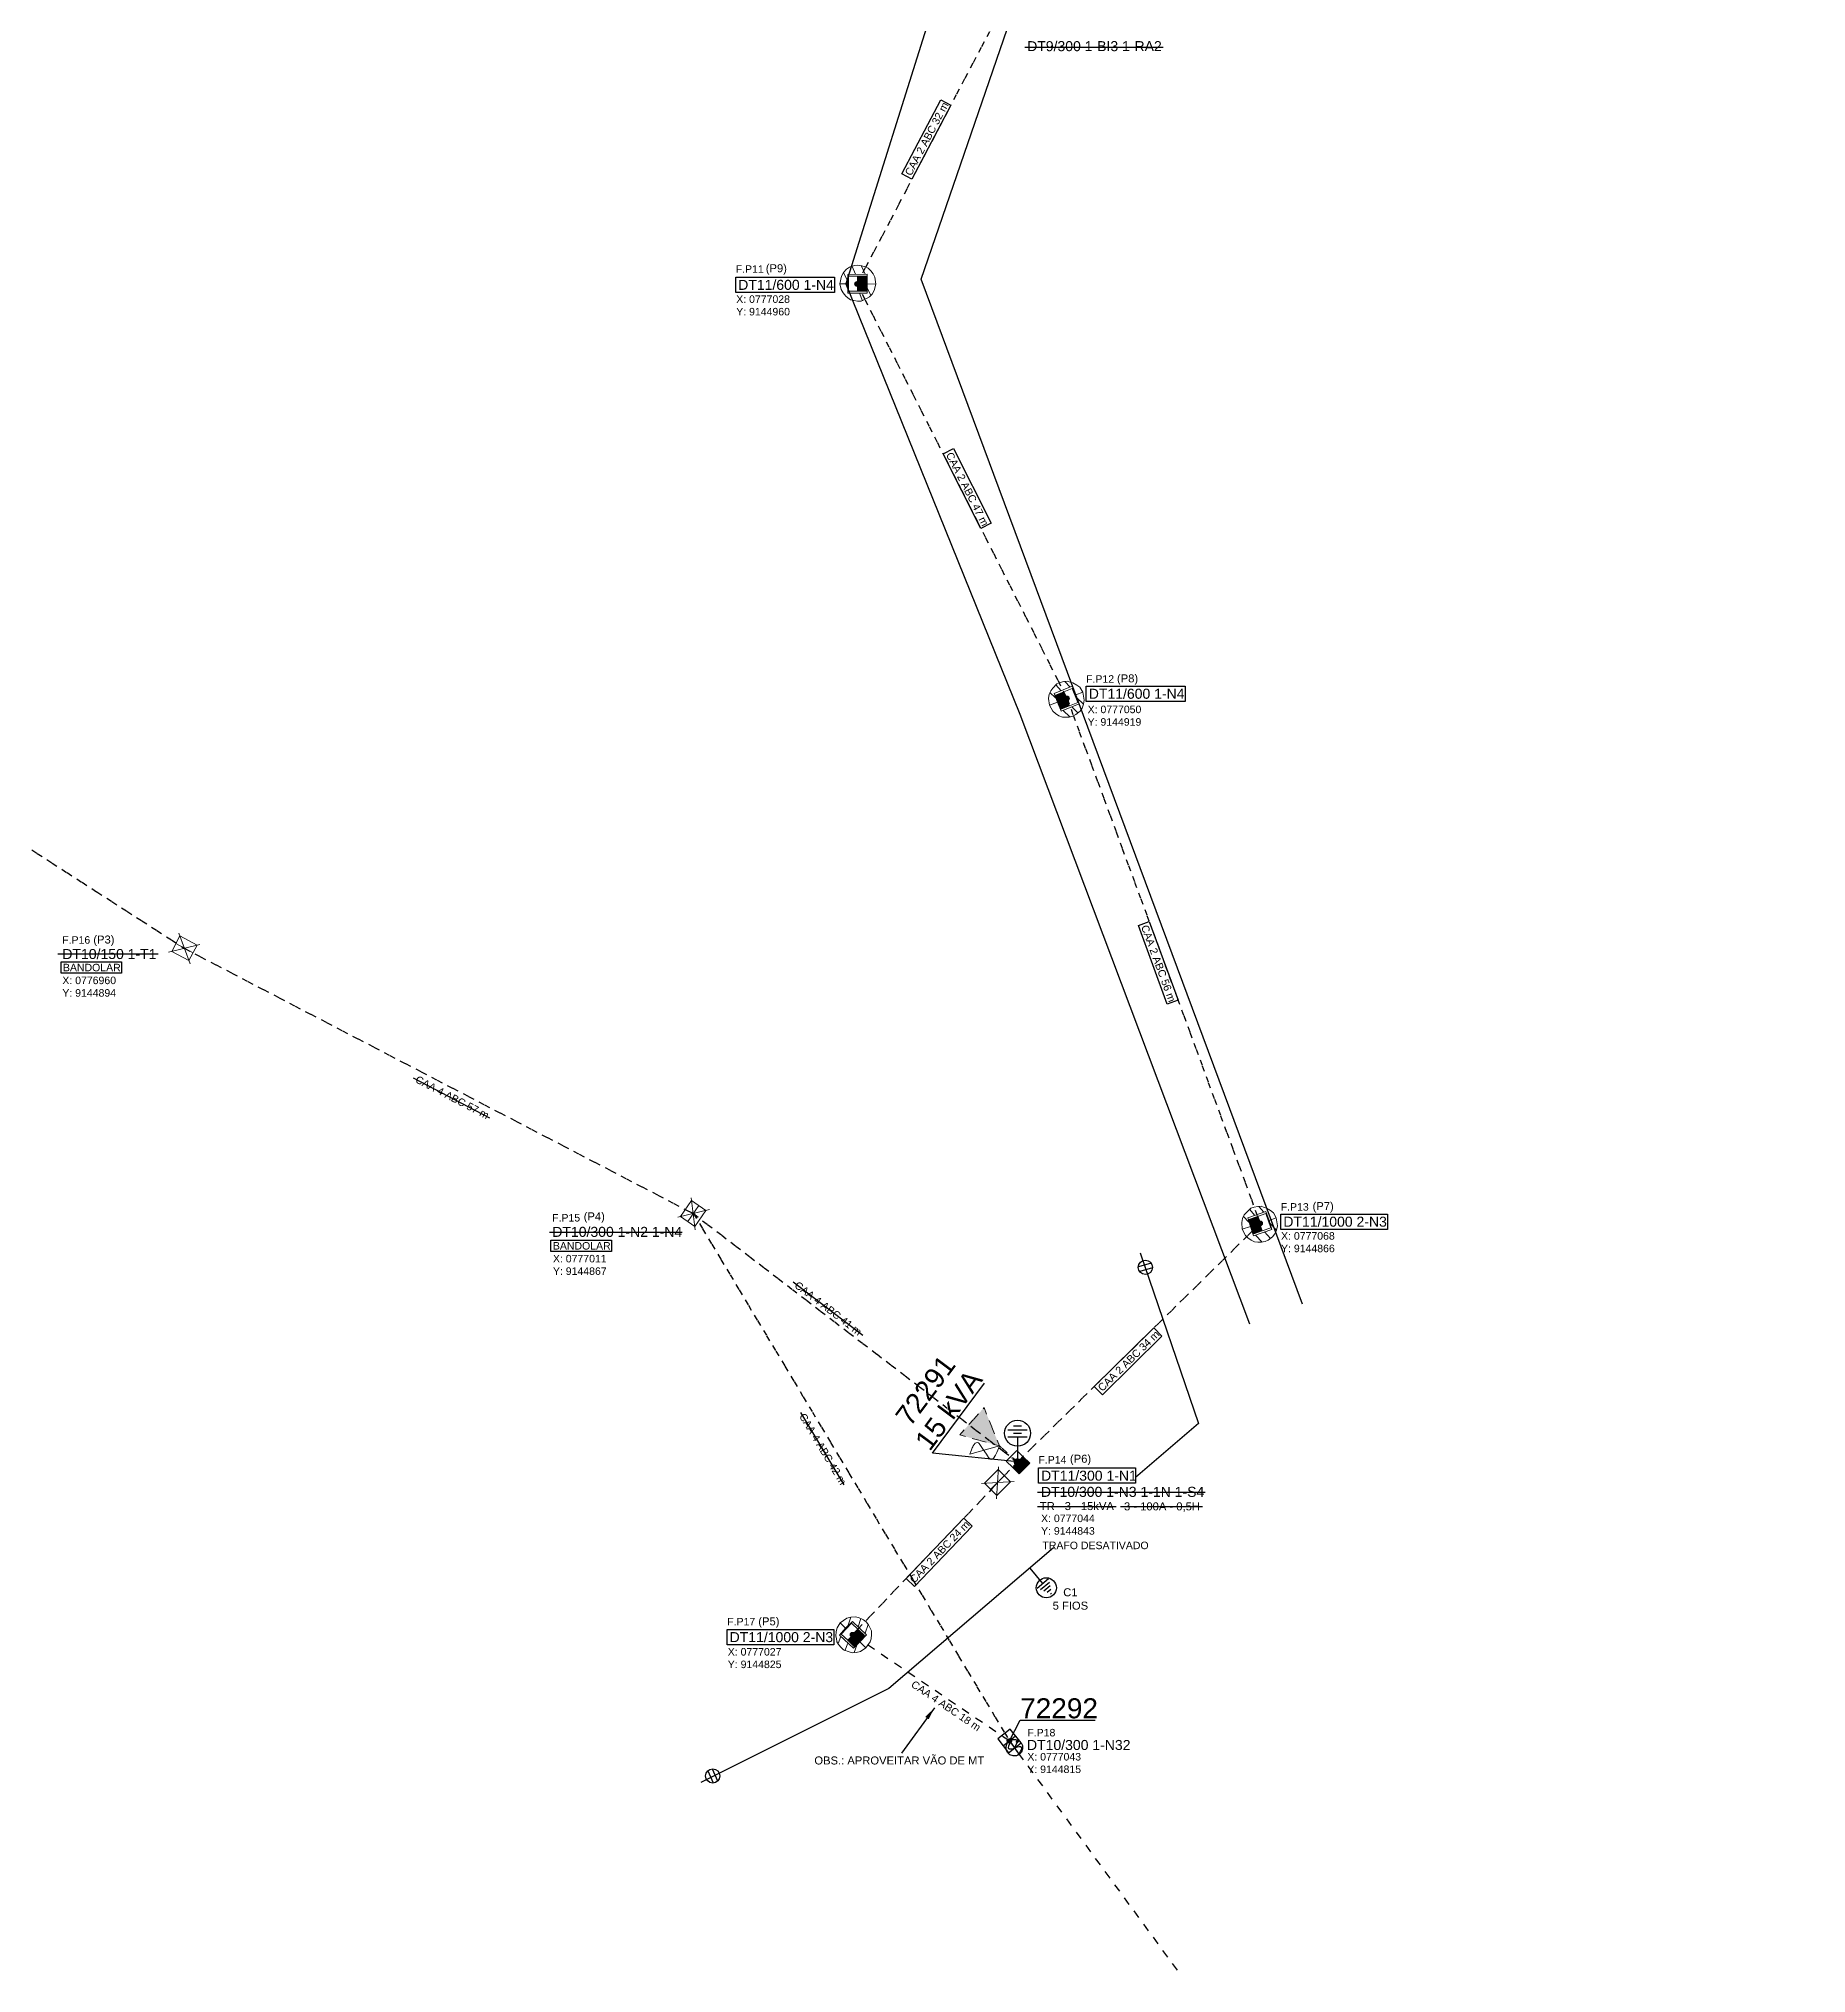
# Model space of a CAD drawing. Extents: x 776249 to 777397, y 9144593 to 9145362.
# Drawn here: x 776880.7 to 777233.4, y 9144593.1 to 9144979.2 of the extents above; entities that cross this region are included whole.
import ezdxf

# ---------------------------------------------------------------- set-up
doc = ezdxf.new("R2010")
doc.units = 0
doc.linetypes.add('PDF_DASH_1p63_1p63', pattern=[3.252816, 1.626408, -1.626408])
doc.linetypes.add('TRACEJADA', pattern=[3.45, 1.15, -1.15, 1.15])
for name, color, linetype in [('06- CERCADO', 252, 'CERCA'), ('CABO_MT', 7, 'Continuous'), ('COR_000000', 250, 'Continuous'), ('COR_0000FF', 5, 'Continuous'), ('COR_008000', 97, 'Continuous'), ('COR_800000', 17, 'Continuous'), ('COR_808080', 8, 'Continuous'), ('COR_FF0000', 1, 'Continuous'), ('EO_WIRE_SEGMENT_INST', 1, 'Continuous'), ('FORMATO', 7, 'Continuous'), ('PONTO FOTO', 4, 'Continuous'), ('Textos', 7, 'Continuous'), ('TXT_000000', 250, 'Continuous'), ('TXT_0000FF', 5, 'Continuous'), ('TXT_008000', 97, 'Continuous'), ('TXT_0F0F0F', 250, 'Continuous'), ('TXT_FF0000', 1, 'Continuous')]:
    doc.layers.add(name, color=color, linetype=linetype)
doc.styles.add('Arial', font='arial.ttf')
doc.styles.get("Standard").update_dxf_attribs({"font": 'arial.ttf'})
doc.linetypes.add('CERCA', pattern='A,1.2,-0.13,["X",Standard,S=0.25,R=0,X=-0.075,Y=-0.125],-0.13', length=1.46)
doc.dimstyles.new('ISO-25', dxfattribs={"dimtxt": 2.5, "dimasz": 2.5, "dimexe": 1.25, "dimexo": 0.625, "dimtad": 1, "dimtxsty": 'Standard', "dimcen": 2.5, "dimazin": 3, "dimtfac": 1, "dimtmove": 0, "dimatfit": 3})

# ---------------------------------------------------------------- blocks, each defined once
blk = doc.blocks.new('Clipboard21233')
at = {"color": 1, "lineweight": 0, "true_color": 0xff0000}
blk.add_lwpolyline([(0.656166, 2.645833), (2.409472, 5.647972), (5.760861, 3.693583), (4.007555, 0.691445)], close=True, dxfattribs=at)
for points in [[(1.538111, 4.155722), (4.885972, 2.197806)], [(2.226027, 6.205361), (4.22275, 0)], [(0, 2.515306), (6.304138, 3.802945)]]:
    blk.add_lwpolyline(points, dxfattribs=at)
blk = doc.blocks.new('Clipboard8370')
at = {"color": 1, "lineweight": 20, "flags": 128}
for points in [[(3.442693, 1.707189), (3.419326, 0), (2.126671, 0.308707), (1.384243, 0.756506), (0.838047, 1.287021), (0.507665, 1.84967), (0, 2.9464), (0.012759, 3.643313), (0.112829, 4.416443), (0.284971, 5.048214), (0.681479, 5.551264), (0.978838, 5.953076), (1.672134, 6.531782), (2.312004, 6.914963), (3.456912, 7.148384), (3.438918, 5.631104), (1.58209, 5.602119), (1.608369, 1.747738), (3.442693, 1.707189)], [(0.163973, 4.604145), (1.594463, 5.157681)], [(3.438918, 5.631104), (3.456912, 7.148384), (5.020505, 6.852179), (5.753553, 6.422097), (6.361182, 5.83526), (6.758316, 5.25216), (7.106897, 4.226238), (7.166928, 3.556235), (7.077309, 2.777489), (6.854175, 2.110464), (6.584571, 1.540705), (6.083117, 1.008223), (5.431299, 0.506478), (4.818441, 0.213651), (3.419326, 0), (3.442693, 1.707189), (5.39207, 1.720713), (5.338559, 5.592458), (3.438918, 5.631104)], [(4.056969, 5.618531), (5.753553, 6.422097)], [(5.359748, 4.059371), (6.932606, 4.739199)], [(0.102016, 2.637035), (1.607922, 3.257651)], [(1.111145, 1.021764), (2.519137, 1.663883)], [(5.386094, 2.153128), (7.093535, 2.918486)]]:
    blk.add_lwpolyline(points, dxfattribs=at)
blk = doc.blocks.new('Clipboard8027')
h = blk.add_hatch(color=7)
h.dxf.hatch_style = 2
h.paths.add_polyline_path([(3, 1.81), (3.01, 0.01), (0.01, 0), (0, 1.8)])
at = {"color": 7, "lineweight": 0}
for points in [[(3, 1.81), (3, 3.61), (0, 3.6), (0, 1.8)], [(3, 1.81), (3.01, 0.01), (0.01, 0), (0, 1.8)], [(3.01, 0.01), (3, 1.81), (0, 1.8), (0.01, 0)]]:
    blk.add_lwpolyline(points, close=True, dxfattribs=at)
blk = doc.blocks.new('Clipboard4108')
h = blk.add_hatch(color=7)
edge = h.paths.add_edge_path()
edge.add_arc((0.463903, 0.463903), 0.463903, 74.00623623, 434.00623623)
h = blk.add_hatch(color=7)
edge = h.paths.add_edge_path()
edge.add_arc((0.463903, 0.463903), 0.463903, 74.00623623, 434.00623623)
at = {"color": 7, "lineweight": 0}
blk.add_circle((0.463903, 0.463903), 0.463903, dxfattribs=at)
blk.add_circle((0.463903, 0.463903), 0.463903, dxfattribs=at)
blk = doc.blocks.new('Clipboard8451')
at = {"color": 1}
for name, p in [('Clipboard8027', (0, 0)), ('Clipboard4108', (1.001781, 1.431733))]:
    blk.add_blockref(name, p, dxfattribs=at)
blk = doc.blocks.new('Clipboard8471')
at = {"color": 1}
for name, p in [('Clipboard8370', (0, 0)), ('Clipboard8451', (1.979045, 1.871291))]:
    blk.add_blockref(name, p, dxfattribs=at)
blk = doc.blocks.new('Terra cerca')
at = {"color": 251}
for p, q in [((-1.120453, 4.453429), (1.185161, 4.436647)), ((-0.778762, 5.092303), (0.852806, 5.080427)), ((-0.43707, 5.731178), (0.520451, 5.724208)), ((-0.095379, 6.370052), (0.188096, 6.367989)), ((-1.462144, 3.814554), (1.517516, 3.792866)), ((0.027686, 3.80371), (-0.001094, -0.150262))]:
    blk.add_line(p, q, dxfattribs=at)
blk.add_circle((0.035552, 4.884428), 2, dxfattribs=at)
blk = doc.blocks.new('000')
at = {"color": 251, "linetype": 'Continuous'}
for p, q in [((1027.800488, 614.127496), (1027.800488, 616.750395)), ((1028.780488, 614.127496), (1028.780488, 616.750395))]:
    blk.add_line(p, q, dxfattribs=at)
at = {"color": 251}
blk.add_circle((1028.290488, 615.438945), 1.423956, dxfattribs=at)
blk = doc.blocks.new('Clipboard10296')
h = blk.add_hatch(color=252)
h.dxf.hatch_style = 1
h.paths.add_polyline_path([(1.28, 10.17), (7.36, 10.18), (4.33, 4.03)])
at = {"color": 1, "linetype": 'TRACEJADA', "lineweight": 0}
blk.add_lwpolyline([(4.33, 4.03), (1.28, 10.17), (7.36, 10.18)], close=True, dxfattribs=at)
at = {"color": 1, "lineweight": 0}
for points in [[(0, 6.78), (4.33, 4.03)], [(0.03, 6.77), (0.48, 6.96), (0.75, 7.07), (1.05, 7.17), (1.26, 7.23), (1.44, 7.27), (1.7, 7.31), (1.96, 7.31), (2.14, 7.27), (2.28, 7.16), (2.36, 6.95), (2.35, 6.8), (2.33, 6.64), (2.08, 5.63), (1.85, 4.73), (1.77, 4.41), (1.69, 4.07), (1.65, 3.86), (1.66, 3.73), (1.72, 3.57), (1.85, 3.45), (2.01, 3.4), (2.25, 3.39), (2.54, 3.43), (2.76, 3.48), (2.99, 3.54), (3.21, 3.62), (3.59, 3.76), (4.33, 4.04)]]:
    blk.add_lwpolyline(points, dxfattribs=at)
at = {"color": 1, "linetype": 'TRACEJADA', "lineweight": 0}
blk.add_lwpolyline([(4.35, 0), (4.33, 4.03)], dxfattribs=at)
blk = doc.blocks.new('PARA RAIOS SUBSTITUINDO')
at = {"color": 8}
for p, q in [((-1.92, 6.391282), (1.92, 6.391282)), ((-1.92, 5), (1.92, 5)), ((-0.78923, 7.214857), (0.78923, 7.214857)), ((-0.78923, 5.727848), (0.78923, 5.727848)), ((0, 5), (0, 0))]:
    blk.add_line(p, q, dxfattribs=at)
blk.add_circle((0, 5.727848), 2.593177, dxfattribs=at)
blk = doc.blocks.new('Clipboard8442')
at = {"color": 1}
for name, p in [('Clipboard8027', (0, 0)), ('Clipboard4108', (1.001781, 1.431733))]:
    blk.add_blockref(name, p, dxfattribs=at)

msp = doc.modelspace()

# ---------------------------------------------------------------- hatches: boundary and pattern name
at = {"layer": 'COR_000000'}
h = msp.add_hatch(color=7, dxfattribs=at)
h.dxf.hatch_style = 1
h.paths.add_polyline_path([(777076.3, 9144694.84), (777075.96, 9144694.73), (777075.66, 9144694.9), (777075.56, 9144695.24), (777075.73, 9144695.54), (777076.07, 9144695.64), (777076.38, 9144695.48), (777076.48, 9144695.15)])
h = msp.add_hatch(color=7, dxfattribs=at)
h.dxf.hatch_style = 1
h.paths.add_polyline_path([(777075.63, 9144695.44), (777075.93, 9144695.64), (777076.27, 9144695.58), (777076.47, 9144695.29), (777076.4, 9144694.95), (777076.11, 9144694.74), (777075.77, 9144694.8), (777075.57, 9144695.09)])
h = msp.add_hatch(color=7, dxfattribs=at)
h.dxf.hatch_style = 1
h.paths.add_polyline_path([(777074.12, 9144639.88), (777074.46, 9144639.97), (777074.77, 9144639.79), (777074.84, 9144639.45), (777074.66, 9144639.15), (777074.32, 9144639.07), (777074.02, 9144639.25), (777073.94, 9144639.59)])
at = {"layer": 'COR_0000FF', "true_color": 0x0000ff}
h = msp.add_hatch(color=5, dxfattribs=at)
h.dxf.hatch_style = 1
h.paths.add_polyline_path([(777076.41, 9144694.92), (777076.12, 9144694.74), (777075.76, 9144694.82), (777075.57, 9144695.11), (777075.62, 9144695.46), (777075.92, 9144695.64), (777076.27, 9144695.56), (777076.47, 9144695.27)])
at = {"layer": 'COR_008000', "true_color": 0x008000}
h = msp.add_hatch(color=96, dxfattribs=at)
h.dxf.hatch_style = 1
h.paths.add_polyline_path([(777076.55, 9144694.83), (777076.38, 9144694.66), (777076.13, 9144694.55), (777075.87, 9144694.55), (777075.65, 9144694.64), (777075.48, 9144694.81), (777075.38, 9144695.06), (777075.39, 9144695.32), (777075.48, 9144695.55), (777075.66, 9144695.73), (777075.9, 9144695.83), (777076.16, 9144695.83), (777076.39, 9144695.74), (777076.56, 9144695.57), (777076.66, 9144695.32), (777076.65, 9144695.06)])
at = {"layer": 'COR_800000', "true_color": 0x800000}
h = msp.add_hatch(color=16, dxfattribs=at)
h.dxf.hatch_style = 1
h.paths.add_polyline_path([(777075.86, 9144639.53), (777076, 9144639.57), (777076.13, 9144639.48), (777076.17, 9144639.33), (777076.1, 9144639.21), (777075.95, 9144639.18), (777075.82, 9144639.26), (777075.78, 9144639.41)])

# ---------------------------------------------------------------- linework, layer by layer
at = {"color": 1, "linetype": 'TRACEJADA'}
msp.add_lwpolyline([(777006.9, 9145244.34), (777018.28, 9145192.98), (777027.9, 9145170.52), (777041.86, 9145137.03), (777061.88, 9145074.56), (777073.7, 9144986.87), (777043.97, 9144930.26), (777085.89, 9144847.55), (777124.44, 9144742.79), (777076.02, 9144695.19), (777043.07, 9144660.72)], dxfattribs=at)
at = {"color": 1, "linetype": 'Continuous'}
for points in [[(777052.92, 9144952.25), (777060.68, 9144967.02), (777062.71, 9144965.95), (777054.95, 9144951.18)], [(777063.21, 9144897.39), (777070.75, 9144882.51), (777068.7, 9144881.47), (777061.16, 9144896.35)], [(777102.28, 9144803), (777108.05, 9144787.34), (777105.89, 9144786.55), (777100.13, 9144802.21)], [(777091.33, 9144710.24), (777103.23, 9144721.94), (777104.84, 9144720.3), (777092.94, 9144708.6)], [(777053.78, 9144671.92), (777065.31, 9144683.99), (777066.97, 9144682.4), (777055.44, 9144670.33)]]:
    msp.add_lwpolyline(points, close=True, dxfattribs=at)
at = {"color": 1}
for points in [[(777019.77, 9144931.61), (777039.51, 9144931.61), (777039.51, 9144928.54), (777019.77, 9144928.54)], [(777089.73, 9144850.01), (777109.47, 9144850.01), (777109.47, 9144846.95), (777089.73, 9144846.95)], [(776885.14, 9144795), (776897.23, 9144795), (776897.23, 9144792.69), (776885.14, 9144792.69)], [(777128.56, 9144744.66), (777149.82, 9144744.66), (777149.82, 9144741.6), (777128.56, 9144741.6)], [(776982.91, 9144739.46), (776995, 9144739.46), (776995, 9144737.16), (776982.91, 9144737.16)], [(777080.21, 9144693.99), (777099.57, 9144693.99), (777099.57, 9144690.92), (777080.21, 9144690.92)], [(777018.06, 9144661.76), (777039.37, 9144661.76), (777039.37, 9144658.7), (777018.06, 9144658.7)]]:
    msp.add_lwpolyline(points, close=True, dxfattribs=at)
at = {"layer": '06- CERCADO', "linetype": 'CERCA', "ltscale": 5}
for points in [[(777100.48, 9144736.93), (777112.15, 9144702.87)], [(777112.15, 9144702.87), (777099.57, 9144692.1)], [(777083.19, 9144678.08), (777050.33, 9144649.95)], [(777050.33, 9144649.95), (777012.83, 9144631.23)]]:
    msp.add_lwpolyline(points, dxfattribs=at)
at = {"layer": 'CABO_MT', "color": 250, "linetype": 'TRACEJADA', "true_color": 0x333333}
for points in [[(776605.86, 9144993.56), (776909.81, 9144797.65)], [(776909.81, 9144797.65), (777011.35, 9144744.73)], [(777011.35, 9144744.73), (777076.02, 9144695.19)], [(777011.35, 9144744.73), (777074.39, 9144639.52)]]:
    msp.add_lwpolyline(points, dxfattribs=at)
at = {"layer": 'CABO_MT', "color": 250, "true_color": 0x333333}
for points in [[(777077.47, 9144977.52), (777105.07, 9144977.52)], [(776884.5, 9144796.57), (776904.53, 9144796.57)], [(776955.42, 9144771.82), (776970.66, 9144763.88)], [(776982.63, 9144741.02), (777009.06, 9144741.02)], [(777031.21, 9144731.14), (777045.15, 9144720.46)], [(777032.7, 9144705.08), (777041.37, 9144690.61)], [(777079.98, 9144689.17), (777113.48, 9144689.17)], [(777079.98, 9144686.31), (777095.69, 9144686.31)], [(777096.59, 9144686.31), (777112.92, 9144686.31)]]:
    msp.add_lwpolyline(points, dxfattribs=at)
at = {"layer": 'COR_000000', "color": 7, "linetype": 'Continuous'}
for points in [[(777076.3, 9144694.84), (777075.96, 9144694.73), (777075.66, 9144694.9), (777075.56, 9144695.24), (777075.73, 9144695.54), (777076.07, 9144695.64), (777076.38, 9144695.48), (777076.48, 9144695.15), (777076.3, 9144694.84)], [(777075.63, 9144695.44), (777075.93, 9144695.64), (777076.27, 9144695.58), (777076.47, 9144695.29), (777076.4, 9144694.95), (777076.11, 9144694.74), (777075.77, 9144694.8), (777075.57, 9144695.09), (777075.63, 9144695.44)], [(777074.24, 9144637.15), (777076.72, 9144639.11), (777074.53, 9144641.88), (777072.05, 9144639.92), (777074.24, 9144637.15)], [(777073.14, 9144638.53), (777075.64, 9144640.51)], [(777074.12, 9144639.88), (777074.46, 9144639.97), (777074.77, 9144639.79), (777074.84, 9144639.45), (777074.66, 9144639.15), (777074.32, 9144639.07), (777074.02, 9144639.25), (777073.94, 9144639.59), (777074.12, 9144639.88)], [(777074.39, 9144639.52), (777076.17, 9144637.09)], [(777075.86, 9144639.53), (777076, 9144639.57), (777076.13, 9144639.48), (777076.17, 9144639.33), (777076.1, 9144639.21), (777075.95, 9144639.18), (777075.82, 9144639.26), (777075.78, 9144639.41), (777075.86, 9144639.53)]]:
    msp.add_lwpolyline(points, dxfattribs=at)
at = {"layer": 'COR_0000FF', "color": 5, "linetype": 'Continuous', "true_color": 0x0000ff}
for points in [[(777076.02, 9144695.19), (777059.03, 9144696.97), (777069.42, 9144710.93)], [(777076.41, 9144694.92), (777076.12, 9144694.74), (777075.76, 9144694.82), (777075.57, 9144695.11), (777075.62, 9144695.46), (777075.92, 9144695.64), (777076.27, 9144695.56), (777076.47, 9144695.27), (777076.41, 9144694.92)]]:
    msp.add_lwpolyline(points, dxfattribs=at)
at = {"layer": 'COR_0000FF', "color": 5, "linetype": 'PDF_DASH_1p63_1p63', "true_color": 0x0000ff}
for points in [[(777074.39, 9144639.52), (777043.07, 9144660.72)], [(777074.39, 9144639.52), (777076.17, 9144637.09), (777108.3, 9144593.15)]]:
    msp.add_lwpolyline(points, dxfattribs=at)
at = {"layer": 'COR_008000', "color": 96, "linetype": 'Continuous', "true_color": 0x008000}
msp.add_lwpolyline([(777076.55, 9144694.83), (777076.38, 9144694.66), (777076.13, 9144694.55), (777075.87, 9144694.55), (777075.65, 9144694.64), (777075.48, 9144694.81), (777075.38, 9144695.06), (777075.39, 9144695.32), (777075.48, 9144695.55), (777075.66, 9144695.73), (777075.9, 9144695.83), (777076.16, 9144695.83), (777076.39, 9144695.74), (777076.56, 9144695.57), (777076.66, 9144695.32), (777076.65, 9144695.06), (777076.55, 9144694.83)], dxfattribs=at)
at = {"layer": 'COR_800000', "color": 16, "linetype": 'Continuous', "true_color": 0x800000}
for points in [[(777074.39, 9144639.52), (777074.95, 9144639.79), (777075.63, 9144639.82), (777076.27, 9144639.59), (777076.72, 9144639.16), (777076.99, 9144638.6), (777077.02, 9144637.92), (777076.79, 9144637.29), (777076.36, 9144636.83), (777075.79, 9144636.56), (777075.12, 9144636.53), (777074.48, 9144636.76), (777074.03, 9144637.19), (777073.76, 9144637.75), (777073.72, 9144638.43), (777073.96, 9144639.06), (777074.39, 9144639.52)], [(777074.39, 9144639.52), (777074.52, 9144639.55), (777074.63, 9144639.48), (777074.67, 9144639.35), (777074.6, 9144639.24), (777074.47, 9144639.21), (777074.35, 9144639.27), (777074.32, 9144639.41), (777074.39, 9144639.52)], [(777074.6, 9144639.24), (777074.34, 9144638.82), (777074.18, 9144638.47), (777074.12, 9144638.21), (777074.18, 9144638.03), (777074.33, 9144637.93), (777074.59, 9144637.91), (777074.96, 9144637.96), (777075.43, 9144638.1)], [(777074.6, 9144639.24), (777076.36, 9144636.83)], [(777075.43, 9144638.1), (777075.98, 9144639.37)], [(777076.36, 9144636.94), (777076.63, 9144637.4), (777076.79, 9144637.77), (777076.84, 9144638.04), (777076.78, 9144638.23), (777076.61, 9144638.34), (777076.33, 9144638.35), (777075.93, 9144638.27), (777075.43, 9144638.1)], [(777076.05, 9144636.71), (777076.57, 9144637.09)]]:
    msp.add_lwpolyline(points, dxfattribs=at)
at = {"layer": 'COR_808080', "color": 8, "linetype": 'Continuous', "true_color": 0x808080}
for points in [[(776431.92, 9144948.7), (776513.91, 9144972.83), (776616.67, 9145011.88), (776760.82, 9145052.51), (776892.41, 9145099.53), (777015.73, 9145162.43), (777044.81, 9145101.02), (777060.04, 9144988.48), (777041.72, 9144930.26), (777076.46, 9144844.42), (777122.27, 9144722.75)], [(777132.87, 9144726.67), (777056.76, 9144931.17), (777075.42, 9144985.34), (777172.64, 9145005.47), (777233.34, 9144991.34), (777233.42, 9145003.97), (777173.91, 9145016.55), (777075.43, 9145000.29), (777059.05, 9145103.91)]]:
    msp.add_lwpolyline(points, dxfattribs=at)
at = {"layer": 'COR_FF0000', "color": 1, "linetype": 'Continuous', "true_color": 0xff0000}
msp.add_lwpolyline([(777074.39, 9144639.52), (777076.53, 9144643.64), (777091.49, 9144643.64)], dxfattribs=at)

# ---------------------------------------------------------------- block references
at = {"color": 1}
for name, p, rotation in [('Clipboard8471', (777047.73, 9144926.81), 90), ('Clipboard8471', (777081.13, 9144849.39), 291.376829), ('Clipboard21233', (776906.69, 9144794.4), 2.409743), ('Clipboard21233', (777014.22, 9144741.33), 85.600907), ('Clipboard8471', (777119.77, 9144744.86), 288.616369), ('Clipboard8442', (777076.34, 9144692.82), 45.529834), ('Clipboard21233', (777074.28, 9144687.18), 75.274299), ('Clipboard8471', (777043.41, 9144655.63), 46.292987)]:
    msp.add_blockref(name, p, dxfattribs=dict(at, rotation=rotation))
at = {"color": 251}
for p, rotation in [((777984.95, 9143924.25), 106.589975), ((777700.84, 9145615.4), 204.19931)]:
    msp.add_blockref('000', p, dxfattribs=dict(at, rotation=rotation))
at = {"color": 1, "xscale": 1.2, "yscale": 1.2, "zscale": 1.2, "rotation": 48.192225}
msp.add_blockref('Clipboard10296', (777072.54, 9144691.3), dxfattribs=at)
msp.add_blockref('PARA RAIOS SUBSTITUINDO', (777076.02, 9144695.19))
at = {"layer": 'EO_WIRE_SEGMENT_INST', "rotation": 219.770875}
msp.add_blockref('Terra cerca', (777078.66, 9144673.85), dxfattribs=at)

# ---------------------------------------------------------------- texts
at = {"char_height": 1.5, "attachment_point": 1}
for s, insert in [('X: 0777028\\PY: 9144960', (777019.88, 9144927.97)), ('X: 0777050\\PY: 9144919', (777090, 9144846.1)), ('X: 0776960\\PY: 9144894', (776885.4, 9144792.03)), ('X: 0777068\\PY: 9144866', (777128.6, 9144741.04)), ('X: 0777011\\PY: 9144867', (776983.3, 9144736.51)), ('X: 0777044\\PY: 9144843', (777080.71, 9144684.68)), ('X: 0777027\\PY: 9144825', (777018.19, 9144658.05)), ('X: 0777043\\PY: 9144815', (777077.97, 9144637.11))]:
    msp.add_mtext(s, dxfattribs=dict(at, insert=insert))
at = {"layer": 'CABO_MT', "color": 250, "true_color": 0x333333, "char_height": 2, "attachment_point": 7, "style": 'Arial'}
for s, insert in [('DT9/300 1-BI3 1-RA2 ', (777077.93, 9144976.67)), ('DT10/150 1-T1 ', (776885.4, 9144795.51)), ('DT10/300 1-N2 1-N4 ', (776983.17, 9144740.07)), ('DT10/300 1-N3 1-1N 1-S4', (777080.67, 9144688.19))]:
    msp.add_mtext(s, dxfattribs=dict(at, insert=insert))
at = {"layer": 'CABO_MT', "color": 250, "true_color": 0x333333, "char_height": 1.5, "attachment_point": 7, "style": 'Arial'}
for s, insert, rotation in [('CAA 4 ABC 57 m ', (776955.67, 9144771), 332.4726), ('CAA 4 ABC 41 m ', (777031.34, 9144730.13), 322.5497), ('CAA 4 ABC 42 m ', (777032.34, 9144704.31), 300.9314)]:
    msp.add_mtext(s, dxfattribs=dict(at, insert=insert, rotation=rotation))
at = {"layer": 'CABO_MT', "color": 250, "true_color": 0x333333, "char_height": 1.6, "width": 42.9914, "attachment_point": 1}
for s, insert in [('\\pxql;TR - 3 - 15kVA', (777080.46, 9144687.18)), ('\\pxql;3 - 100A - 0,5H', (777097.26, 9144687.12))]:
    msp.add_mtext(s, dxfattribs=dict(at, insert=insert))
at = {"layer": 'CABO_MT', "color": 7, "insert": (777054.61, 9144650.42), "char_height": 1.5, "attachment_point": 7, "rotation": 325.9082, "style": 'Arial'}
msp.add_mtext('CAA 4 ABC 18 m ', dxfattribs=at)
at = {"layer": 'FORMATO', "color": 3, "char_height": 1.6, "width": 42.9914, "attachment_point": 1}
for s, insert in [('(P9)', (777025.77, 9144934.18)), ('(P8)', (777095.86, 9144852.34)), ('(P3)', (776891.58, 9144800.23)), ('(P4)', (776989.44, 9144744.99)), ('(P7)', (777134.89, 9144747.03)), ('(P6)', (777086.48, 9144696.63)), ('(P5)', (777024.28, 9144664.18))]:
    msp.add_mtext(s, dxfattribs=dict(at, insert=insert))
at = {"layer": 'FORMATO', "color": 250, "true_color": 0x333333, "insert": (777086.56, 9144669.98), "char_height": 1.6, "width": 7.0803, "attachment_point": 2}
msp.add_mtext('C1\\P5 FIOS', dxfattribs=at)
at = {"layer": 'FORMATO', "color": 1, "insert": (777035.47, 9144636.42), "char_height": 1.6, "width": 56.3927, "attachment_point": 1}
msp.add_mtext('OBS.: APROVEITAR VÃO DE MT', dxfattribs=at)
at = {"layer": 'PONTO FOTO', "color": 5, "char_height": 1.5, "attachment_point": 1}
for s, insert in [('F.P11', (777019.78, 9144933.97)), ('F.P12', (777089.69, 9144852.17)), ('F.P16', (776885.37, 9144800.1)), ('F.P15', (776983.14, 9144744.66)), ('F.P13', (777128.53, 9144746.83)), ('F.P14', (777080.18, 9144696.37)), ('F.P17', (777018.08, 9144664.07)), ('F.P18', (777077.97, 9144641.92))]:
    msp.add_mtext(s, dxfattribs=dict(at, insert=insert))
at = {"layer": 'TXT_000000', "color": 1, "attachment_point": 7, "style": 'Arial'}
for s, insert, char_height in [('DT11/600 1-N4', (777020.27, 9144929.04), 2), ('DT11/600 1-N4', (777090.23, 9144847.45), 2), ('BANDOLAR', (776885.52, 9144793.07), 1.5), ('DT11/1000 2-N3', (777129.06, 9144742.1), 2), ('BANDOLAR', (776983.29, 9144737.54), 1.5), ('DT11/300 1-N1', (777080.71, 9144691.42), 2), ('TRAFO DESATIVADO', (777080.98, 9144677.76), 1.5), ('DT11/1000 2-N3', (777018.56, 9144659.2), 2)]:
    msp.add_mtext(s, dxfattribs=dict(at, insert=insert, char_height=char_height))
at = {"layer": 'TXT_000000', "color": 7, "insert": (777077.9, 9144637.68), "char_height": 2, "attachment_point": 7, "style": 'Arial'}
msp.add_mtext('DT10/300 1-N32 ', dxfattribs=at)
at = {"layer": 'TXT_0000FF', "color": 5, "true_color": 0x0000ff, "attachment_point": 7, "style": 'Arial'}
for s, insert, char_height, rotation in [('72291', (777054.64, 9144702.02), 4, 53.342), ('15 kVA', (777058.52, 9144697.1), 4, 53.342), ('Pri', (777075.63, 9144695.56), 0.374, 145.9982)]:
    msp.add_mtext(s, dxfattribs=dict(at, insert=insert, char_height=char_height, rotation=rotation))
at = {"layer": 'TXT_008000', "color": 96, "true_color": 0x008000, "insert": (777075.42, 9144695.76), "char_height": 0.335, "attachment_point": 7, "rotation": 145.9982, "style": 'Arial'}
msp.add_mtext('Sec', dxfattribs=at)
at = {"layer": 'TXT_0F0F0F', "color": 1, "char_height": 1.5, "attachment_point": 7, "style": 'Arial'}
for s, insert, rotation in [('CAA 2 ABC 32 m', (777054.8, 9144951.68), 62.2928), ('CAA 2 ABC 47 m', (777061.66, 9144896.18), 296.8816), ('CAA 2 ABC 56 m', (777100.61, 9144801.99), 290.2008), ('CAA 2 ABC 34 m', (777092.95, 9144709.13), 44.5114), ('CAA 2 ABC 24 m', (777055.43, 9144670.87), 46.293)]:
    msp.add_mtext(s, dxfattribs=dict(at, insert=insert, rotation=rotation))
at = {"layer": 'TXT_FF0000', "color": 1, "true_color": 0xff0000, "insert": (777076.53, 9144643.97), "char_height": 4, "attachment_point": 7, "style": 'Arial'}
msp.add_mtext('72292', dxfattribs=at)

# ---------------------------------------------------------------- leaders
at = {"layer": 'Textos', "color": 1}
msp.add_leader([(777059.43, 9144646.1), (777052.86, 9144637.06)], dimstyle='ISO-25', override={"dimgap": 2, "dimtad": 0}, dxfattribs=at)

doc.saveas('drawing.dxf')
